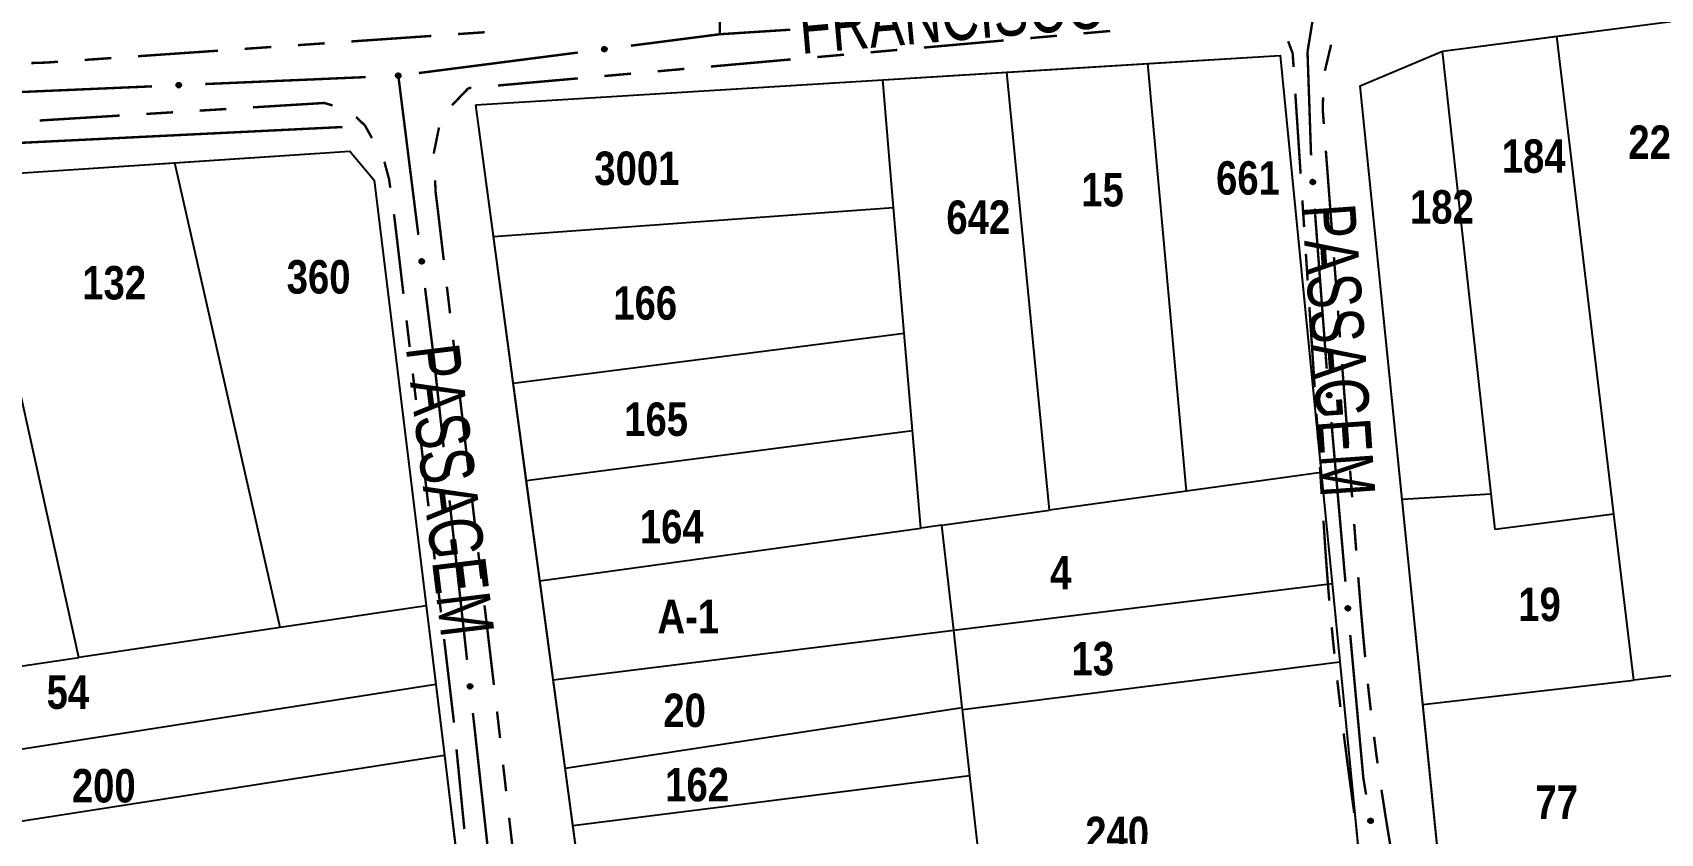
# Model space of a CAD drawing. Extents: x 203591 to 208218, y 4854879 to 4857795.
# Drawn here: x 205036.3 to 205158.1, y 4855641 to 4855700.9 of the extents above; entities that cross this region are included whole.
import ezdxf
from ezdxf.enums import TextEntityAlignment as Align

# ---------------------------------------------------------------- set-up
doc = ezdxf.new("R2010")
doc.units = 0
doc.header["$LTSCALE"] = 1.5
doc.header["$MEASUREMENT"] = 0
doc.linetypes.add('PHANTOMX2', pattern=[5, 2.5, -0.5, 0.5, -0.5, 0.5, -0.5])
doc.linetypes.add('TRACO_05', pattern=[11, 7, -1, 0.5, -1, 0.5, -1])
for name, color, linetype in [('CD-MALHA-LOTES', 40, 'CONTINUOUS'), ('HD-VALAS-DRENOS', 170, 'CONTINUOUS'), ('RU-QUADRAS', 210, 'CONTINUOUS'), ('SV-EIXO-RUA-N-PAV', 6, 'CONTINUOUS'), ('SV-RUA-NAO-PAV-S-GUIA-C-GUIA', 7, 'PHANTOMX2'), ('SV-TXT-RUA-N-PAV-S-GUIA-C-GUIA', 7, 'CONTINUOUS'), ('Th_NmrPorta', 7, 'CONTINUOUS')]:
    doc.layers.add(name, color=color, linetype=linetype)
doc.styles.add('ARIAL', font='ARIAL.TTF')
doc.styles.get("Standard").update_dxf_attribs({"font": 'swisscbo.ttf'})

msp = doc.modelspace()

# ---------------------------------------------------------------- linework, layer by layer
at = {"layer": 'CD-MALHA-LOTES', "linetype": 'Continuous', "flags": 128}
for points in [[(205150.36, 4855700.63), (205161.45, 4855702.07)], [(205141.82, 4855699.51), (205150.36, 4855700.63)], [(205154.65, 4855664.87), (205150.36, 4855700.63)], [(205109.2, 4855697.95), (205119.75, 4855698.59)], [(205119.75, 4855698.59), (205129.66, 4855699.2)], [(205122.66, 4855666.6), (205119.75, 4855698.59)], [(205129.66, 4855699.2), (205132.73, 4855668)], [(205135.64, 4855696.92), (205141.82, 4855699.51)], [(205145.46, 4855666.41), (205141.82, 4855699.51)], [(205069.45, 4855695.5), (205099.92, 4855697.37)], [(205099.92, 4855697.37), (205109.2, 4855697.95)], [(205100.73, 4855687.83), (205099.92, 4855697.37)], [(205112.4, 4855665.18), (205109.2, 4855697.95)], [(205138.79, 4855665.99), (205135.64, 4855696.92)], [(205070.78, 4855685.65), (205069.45, 4855695.5)], [(205031.77, 4855690.16), (205046.92, 4855691.17)], [(205046.92, 4855691.17), (205060.02, 4855692.03)], [(205054.81, 4855656.4), (205046.92, 4855691.17)], [(205060.02, 4855692.03), (205061.84, 4855689.87)], [(205039.74, 4855654.16), (205031.77, 4855690.16)], [(205061.84, 4855689.87), (205065.74, 4855658.03)], [(205070.78, 4855685.65), (205100.73, 4855687.83)], [(205101.53, 4855678.41), (205100.73, 4855687.83)], [(205072.26, 4855674.67), (205070.78, 4855685.65)], [(205072.26, 4855674.67), (205101.53, 4855678.41)], [(205102.15, 4855671.13), (205101.53, 4855678.41)], [(205073.24, 4855667.4), (205072.26, 4855674.67)], [(205073.24, 4855667.4), (205102.15, 4855671.13)], [(205102.77, 4855663.84), (205102.15, 4855671.13)], [(205132.73, 4855668), (205122.66, 4855666.6)], [(205132.73, 4855668), (205133.55, 4855659.7)], [(205074.25, 4855659.89), (205073.24, 4855667.4)], [(205122.66, 4855666.6), (205112.4, 4855665.18)], [(205138.79, 4855665.99), (205145.46, 4855666.41)], [(205140.35, 4855650.63), (205138.79, 4855665.99)], [(205145.76, 4855663.72), (205145.46, 4855666.41)], [(205104.35, 4855664.06), (205112.4, 4855665.18)], [(205154.65, 4855664.87), (205145.76, 4855663.72)], [(205156.13, 4855652.46), (205154.65, 4855664.87)], [(205074.25, 4855659.89), (205102.77, 4855663.84)], [(205104.35, 4855664.06), (205102.77, 4855663.84)], [(205105.23, 4855656.19), (205104.35, 4855664.06)], [(205075.25, 4855652.48), (205074.25, 4855659.89)], [(205105.23, 4855656.19), (205133.55, 4855659.7)], [(205133.55, 4855659.7), (205134.13, 4855653.82)], [(205065.74, 4855658.03), (205054.81, 4855656.4)], [(205065.74, 4855658.03), (205066.46, 4855652.15)], [(205054.81, 4855656.4), (205039.74, 4855654.16)], [(205075.25, 4855652.48), (205105.23, 4855656.19)], [(205105.87, 4855650.42), (205105.23, 4855656.19)], [(205028.32, 4855652.46), (205039.74, 4855654.16)], [(205105.89, 4855650.27), (205134.13, 4855653.82)], [(205134.13, 4855653.82), (205136.03, 4855634.47)], [(205169.62, 4855654.03), (205156.13, 4855652.46)], [(205029.61, 4855646.41), (205066.46, 4855652.15)], [(205066.46, 4855652.15), (205067.11, 4855646.84)], [(205076.14, 4855645.88), (205075.25, 4855652.48)], [(205140.35, 4855650.63), (205156.13, 4855652.46)], [(205076.14, 4855645.88), (205105.87, 4855650.42)], [(205105.89, 4855650.27), (205105.87, 4855650.42)], [(205106.44, 4855645.32), (205105.89, 4855650.27)], [(205142.07, 4855633.66), (205140.35, 4855650.63)], [(205030.71, 4855641.18), (205067.11, 4855646.84)], [(205067.11, 4855646.84), (205067.95, 4855639.92)], [(205076.72, 4855641.6), (205076.14, 4855645.88)], [(205076.72, 4855641.6), (205106.44, 4855645.32)], [(205107.06, 4855639.76), (205106.44, 4855645.32)], [(205077.51, 4855635.75), (205076.72, 4855641.6)]]:
    msp.add_lwpolyline(points, dxfattribs=at)
at = {"layer": 'HD-VALAS-DRENOS', "linetype": 'TRACO_05', "const_width": 0.18, "flags": 128}
msp.add_lwpolyline([(205059.48, 4855693.84), (205019.01, 4855691.85)], dxfattribs=at)
at = {"layer": 'RU-QUADRAS', "color": 6, "linetype": 'Continuous'}
msp.add_lwpolyline([(205069.45, 4855695.5), (205129.66, 4855699.2), (205145.15, 4855541.91), (205151.28, 4855543.1), (205135.64, 4855696.92), (205141.82, 4855699.51), (205193.23, 4855706.21), (205195.67, 4855689.68), (205197.63, 4855689.94), (205240.81, 4855510.03), (205206.49, 4855502.91, 0.0110391911), (205097.95, 4855484.24)], format="xyb", close=True, dxfattribs=at)
msp.add_lwpolyline([(205020.5, 4855689.41), (205060.02, 4855692.03), (205061.84, 4855689.87), (205068.56, 4855634.98), (205066.69, 4855634.69), (205089.86, 4855484.07), (205064.8, 4855480.2)], close=True, dxfattribs=at)
at = {"layer": 'SV-EIXO-RUA-N-PAV', "const_width": 0.18, "flags": 128}
for points in [[(205087.72, 4855700.78), (205087.90323, 4855712.778601)], [(205132.39, 4855703.66), (205131.750706, 4855699.711418)], [(205087.016831, 4855700.689401), (205087.72, 4855700.78)], [(205087.72, 4855700.78), (205093.000056, 4855701.12042)], [(205081.066022, 4855699.922672), (205087.016831, 4855700.689401)], [(205131.750706, 4855699.711418), (205131.71, 4855699.46)], [(205065.197199, 4855697.87806), (205077.098817, 4855699.411519)], [(205131.71, 4855699.46), (205131.976921, 4855691.719292)], [(205049.223413, 4855697.055356), (205061.212196, 4855697.57409)], [(205063.66, 4855697.68), (205065.158084, 4855685.773878)], [(205033.238369, 4855696.363711), (205045.227152, 4855696.882445)], [(205132.249613, 4855687.729058), (205133.149037, 4855675.762812)], [(205065.657446, 4855681.805171), (205066.281647, 4855676.844286)], [(205066.281647, 4855676.844286), (205066.33, 4855676.46)], [(205066.33, 4855676.46), (205067.053363, 4855669.887)], [(205133.498292, 4855671.77809), (205134.546534, 4855659.823961)], [(205067.490924, 4855665.911004), (205068.803607, 4855653.983018)], [(205134.906896, 4855655.840234), (205135.820964, 4855645.882098)], [(205069.241168, 4855650.007022), (205070.553851, 4855638.079036)], [(205135.820964, 4855645.882098), (205135.89, 4855645.13)], [(205135.89, 4855645.13), (205136.096804, 4855643.902559)]]:
    msp.add_lwpolyline(points, dxfattribs=at)
at = {"layer": 'SV-EIXO-RUA-N-PAV', "flags": 128}
for points in [[(205078.92585, 4855699.757913), (205078.955179, 4855699.797051), (205078.988389, 4855699.824692), (205079.022723, 4855699.839773), (205079.056539, 4855699.845189), (205079.091757, 4855699.846833), (205079.127631, 4855699.840656), (205079.165928, 4855699.824982), (205079.205396, 4855699.795836), (205079.231475, 4855699.759955), (205079.248061, 4855699.727085), (205079.255738, 4855699.692149), (205079.256762, 4855699.657909), (205079.249114, 4855699.620858), (205079.23285, 4855699.582203), (205079.202583, 4855699.543226), (205079.169839, 4855699.516351), (205079.136246, 4855699.502636), (205079.101076, 4855699.49514), (205079.0651, 4855699.493893), (205079.029921, 4855699.500159), (205078.991031, 4855699.516604), (205078.952956, 4855699.546987), (205078.925779, 4855699.57934), (205078.911596, 4855699.612731), (205078.904995, 4855699.647523), (205078.902917, 4855699.682826), (205078.907624, 4855699.719146), (205078.92585, 4855699.757913)], [(205063.50343, 4855697.770817), (205063.532759, 4855697.809956), (205063.56597, 4855697.837597), (205063.600304, 4855697.852678), (205063.634119, 4855697.858093), (205063.669338, 4855697.859737), (205063.705211, 4855697.853561), (205063.743508, 4855697.837886), (205063.782976, 4855697.808741), (205063.809055, 4855697.772859), (205063.825642, 4855697.739989), (205063.833319, 4855697.705054), (205063.834343, 4855697.670814), (205063.826695, 4855697.633763), (205063.810431, 4855697.595108), (205063.780164, 4855697.55613), (205063.74742, 4855697.529256), (205063.713827, 4855697.515541), (205063.678656, 4855697.508045), (205063.642681, 4855697.506797), (205063.607502, 4855697.513063), (205063.568611, 4855697.529508), (205063.530536, 4855697.559892), (205063.503359, 4855697.592244), (205063.489176, 4855697.625636), (205063.482576, 4855697.660427), (205063.480498, 4855697.695731), (205063.485205, 4855697.732051), (205063.50343, 4855697.770817)], [(205047.076978, 4855697.072667), (205047.10952, 4855697.109178), (205047.144954, 4855697.133903), (205047.180444, 4855697.146018), (205047.214596, 4855697.148547), (205047.249828, 4855697.147199), (205047.285048, 4855697.138003), (205047.321878, 4855697.119137), (205047.358732, 4855697.08675), (205047.381675, 4855697.048786), (205047.395414, 4855697.014628), (205047.400102, 4855696.979168), (205047.398218, 4855696.944964), (205047.387456, 4855696.908695), (205047.367973, 4855696.871558), (205047.33451, 4855696.835288), (205047.299605, 4855696.811287), (205047.26497, 4855696.800469), (205047.229291, 4855696.795983), (205047.193339, 4855696.79779), (205047.158818, 4855696.807017), (205047.121462, 4855696.8267), (205047.086101, 4855696.860203), (205047.061765, 4855696.894743), (205047.050464, 4855696.929217), (205047.046838, 4855696.964443), (205047.047761, 4855696.999796), (205047.055531, 4855697.035585), (205047.076978, 4855697.072667)], [(205132.198711, 4855689.874959), (205132.236238, 4855689.843594), (205132.262076, 4855689.808963), (205132.275313, 4855689.773876), (205132.278926, 4855689.739821), (205132.278697, 4855689.704565), (205132.270625, 4855689.66907), (205132.252939, 4855689.631659), (205132.22174, 4855689.593794), (205132.184524, 4855689.569657), (205132.15082, 4855689.554839), (205132.115526, 4855689.549027), (205132.08128, 4855689.549823), (205132.044688, 4855689.559427), (205132.00695, 4855689.57772), (205131.969635, 4855689.610014), (205131.944537, 4855689.644139), (205131.932624, 4855689.678413), (205131.927006, 4855689.713931), (205131.92767, 4855689.749922), (205131.935795, 4855689.784719), (205131.954282, 4855689.822682), (205131.986644, 4855689.85909), (205132.020394, 4855689.884511), (205132.054491, 4855689.896901), (205132.089584, 4855689.901645), (205132.124948, 4855689.901846), (205132.160967, 4855689.895217), (205132.198711, 4855689.874959)], [(205065.499047, 4855683.945823), (205065.538099, 4855683.916378), (205065.56564, 4855683.883086), (205065.580619, 4855683.848707), (205065.585934, 4855683.814876), (205065.587474, 4855683.779652), (205065.581191, 4855683.743798), (205065.565402, 4855683.705547), (205065.53614, 4855683.666166), (205065.500181, 4855683.640194), (205065.467262, 4855683.623705), (205065.432304, 4855683.616132), (205065.398061, 4855683.61521), (205065.361033, 4855683.622968), (205065.322426, 4855683.639346), (205065.283539, 4855683.669729), (205065.256762, 4855683.702553), (205065.243146, 4855683.736186), (205065.235755, 4855683.771379), (205065.234614, 4855683.807358), (205065.240985, 4855683.842518), (205065.257545, 4855683.88136), (205065.288042, 4855683.919344), (205065.320475, 4855683.946425), (205065.353908, 4855683.960509), (205065.38872, 4855683.967006), (205065.424029, 4855683.968979), (205065.460335, 4855683.964164), (205065.499047, 4855683.945823)], [(205133.420693, 4855673.923191), (205133.458607, 4855673.892295), (205133.484874, 4855673.857989), (205133.498547, 4855673.82307), (205133.502583, 4855673.789062), (205133.502794, 4855673.753806), (205133.495164, 4855673.718213), (205133.477945, 4855673.680585), (205133.447219, 4855673.642335), (205133.410306, 4855673.617736), (205133.376789, 4855673.6025), (205133.34157, 4855673.59625), (205133.307317, 4855673.596619), (205133.270608, 4855673.605768), (205133.232646, 4855673.62359), (205133.194932, 4855673.655417), (205133.169411, 4855673.689227), (205133.157073, 4855673.723349), (205133.151013, 4855673.758796), (205133.15123, 4855673.794792), (205133.158921, 4855673.829687), (205133.176934, 4855673.867877), (205133.20884, 4855673.904685), (205133.242271, 4855673.930524), (205133.276211, 4855673.943337), (205133.311243, 4855673.948517), (205133.346602, 4855673.949159), (205133.3827, 4855673.942978), (205133.420693, 4855673.923191)], [(205067.365846, 4855668.053862), (205067.404435, 4855668.023813), (205067.431455, 4855667.990096), (205067.445898, 4855667.955489), (205067.450686, 4855667.921579), (205067.451677, 4855667.886336), (205067.444837, 4855667.850583), (205067.428455, 4855667.812583), (205067.398584, 4855667.773662), (205067.362225, 4855667.748252), (205067.329054, 4855667.732277), (205067.293982, 4855667.725249), (205067.259729, 4855667.72486), (205067.222826, 4855667.733193), (205067.184479, 4855667.75017), (205067.146069, 4855667.781154), (205067.119806, 4855667.814391), (205067.106715, 4855667.848232), (205067.099872, 4855667.883535), (205067.099291, 4855667.919527), (205067.106208, 4855667.954584), (205067.123371, 4855667.993163), (205067.154455, 4855668.030669), (205067.187305, 4855668.057242), (205067.220953, 4855668.070804), (205067.255862, 4855668.076758), (205067.291198, 4855668.078182), (205067.327424, 4855668.072803), (205067.365846, 4855668.053862)], [(205134.820569, 4855657.985002), (205134.858608, 4855657.954261), (205134.885015, 4855657.920061), (205134.89883, 4855657.885198), (205134.903004, 4855657.851207), (205134.903358, 4855657.815952), (205134.895873, 4855657.780329), (205134.878807, 4855657.742631), (205134.848237, 4855657.704256), (205134.811425, 4855657.679508), (205134.77797, 4855657.664135), (205134.742777, 4855657.657742), (205134.708523, 4855657.657972), (205134.671777, 4855657.66697), (205134.633742, 4855657.684638), (205134.595899, 4855657.716311), (205134.57024, 4855657.750017), (205134.557764, 4855657.784089), (205134.55156, 4855657.81951), (205134.55163, 4855657.855507), (205134.559179, 4855657.890434), (205134.577036, 4855657.928696), (205134.608793, 4855657.965634), (205134.642118, 4855657.991608), (205134.676006, 4855658.00456), (205134.711016, 4855658.009883), (205134.746373, 4855658.010668), (205134.782495, 4855658.004634), (205134.820569, 4855657.985002)], [(205069.11609, 4855652.14988), (205069.154679, 4855652.119831), (205069.181699, 4855652.086114), (205069.196142, 4855652.051506), (205069.20093, 4855652.017597), (205069.201921, 4855651.982354), (205069.195081, 4855651.946601), (205069.178699, 4855651.908601), (205069.148828, 4855651.86968), (205069.112469, 4855651.84427), (205069.079297, 4855651.828295), (205069.044226, 4855651.821267), (205069.009973, 4855651.820877), (205068.97307, 4855651.829211), (205068.934723, 4855651.846188), (205068.896313, 4855651.877172), (205068.870049, 4855651.910408), (205068.856959, 4855651.94425), (205068.850116, 4855651.979553), (205068.849535, 4855652.015545), (205068.856452, 4855652.050602), (205068.873615, 4855652.089181), (205068.904699, 4855652.126687), (205068.937549, 4855652.15326), (205068.971197, 4855652.166822), (205069.006105, 4855652.172776), (205069.041442, 4855652.1742), (205069.077668, 4855652.168821), (205069.11609, 4855652.14988)], [(205136.513769, 4855642.090328), (205136.554015, 4855642.062539), (205136.582922, 4855642.030425), (205136.599323, 4855641.996701), (205136.606046, 4855641.963121), (205136.609054, 4855641.927993), (205136.604273, 4855641.891907), (205136.590095, 4855641.853031), (205136.562501, 4855641.812463), (205136.527658, 4855641.785013), (205136.495455, 4855641.767164), (205136.460844, 4855641.758138), (205136.426669, 4855641.755788), (205136.38935, 4855641.761994), (205136.350093, 4855641.776747), (205136.309972, 4855641.80548), (205136.281848, 4855641.837158), (205136.266841, 4855641.870194), (205136.257987, 4855641.905047), (205136.255346, 4855641.940947), (205136.260243, 4855641.976343), (205136.275168, 4855642.015841), (205136.304053, 4855642.055065), (205136.335327, 4855642.083476), (205136.368143, 4855642.098943), (205136.402653, 4855642.106887), (205136.43785, 4855642.110333), (205136.474324, 4855642.107037), (205136.513769, 4855642.090328)]]:
    msp.add_lwpolyline(points, close=True, dxfattribs=at)
for points in [[(205078.902917, 4855699.682826), (205079.231475, 4855699.759955)], [(205078.904995, 4855699.647523), (205079.248061, 4855699.727085)], [(205078.907573, 4855699.666745), (205079.234606, 4855699.744652)], [(205078.907624, 4855699.719146), (205079.205396, 4855699.795836)], [(205078.90998, 4855699.70145), (205079.213833, 4855699.777747)], [(205078.910927, 4855699.630031), (205079.25049, 4855699.706801)], [(205078.911596, 4855699.612731), (205079.255738, 4855699.692149)], [(205078.917801, 4855699.736853), (205079.182407, 4855699.808093)], [(205078.922228, 4855699.595716), (205079.253321, 4855699.674146)], [(205078.925779, 4855699.57934), (205079.256762, 4855699.657909)], [(205078.92585, 4855699.757913), (205079.165928, 4855699.824982)], [(205078.941648, 4855699.562447), (205079.248381, 4855699.637739)], [(205078.942692, 4855699.778583), (205079.139498, 4855699.831456)], [(205078.952956, 4855699.546987), (205079.249114, 4855699.620858)], [(205078.955179, 4855699.797051), (205079.127631, 4855699.840656)], [(205078.974042, 4855699.81289), (205079.10104, 4855699.841635)], [(205078.975606, 4855699.533803), (205079.238028, 4855699.600634)], [(205078.988389, 4855699.824692), (205079.091757, 4855699.846833)], [(205078.991031, 4855699.516604), (205079.23285, 4855699.582203)], [(205079.015634, 4855699.511445), (205079.210082, 4855699.561263)], [(205079.029921, 4855699.500159), (205079.202583, 4855699.543226)], [(205079.051734, 4855699.49821), (205079.17991, 4855699.528483)], [(205079.0651, 4855699.493893), (205079.169839, 4855699.516351)], [(205063.480498, 4855697.695731), (205063.809055, 4855697.772859)], [(205063.482576, 4855697.660427), (205063.825642, 4855697.739989)], [(205063.485153, 4855697.67965), (205063.812187, 4855697.757557)], [(205063.485205, 4855697.732051), (205063.782976, 4855697.808741)], [(205063.487561, 4855697.714355), (205063.791413, 4855697.790651)], [(205063.488508, 4855697.642935), (205063.82807, 4855697.719705)], [(205063.489176, 4855697.625636), (205063.833319, 4855697.705054)], [(205063.495381, 4855697.749758), (205063.759987, 4855697.820997)], [(205063.499808, 4855697.608621), (205063.830902, 4855697.687051)], [(205063.503359, 4855697.592244), (205063.834343, 4855697.670814)], [(205063.50343, 4855697.770817), (205063.743508, 4855697.837886)], [(205063.519228, 4855697.575352), (205063.825962, 4855697.650644)], [(205063.520272, 4855697.791487), (205063.717079, 4855697.844361)], [(205063.530536, 4855697.559892), (205063.826695, 4855697.633763)], [(205063.532759, 4855697.809956), (205063.705211, 4855697.853561)], [(205063.551623, 4855697.825794), (205063.67862, 4855697.854539)], [(205063.553187, 4855697.546708), (205063.815609, 4855697.613539)], [(205063.56597, 4855697.837597), (205063.669338, 4855697.859737)], [(205063.568611, 4855697.529508), (205063.810431, 4855697.595108)], [(205063.593214, 4855697.524349), (205063.787662, 4855697.574167)], [(205063.607502, 4855697.513063), (205063.780164, 4855697.55613)], [(205063.629314, 4855697.511115), (205063.757491, 4855697.541388)], [(205063.642681, 4855697.506797), (205063.74742, 4855697.529256)], [(205047.046838, 4855696.964443), (205047.395414, 4855697.014628)], [(205047.047761, 4855696.999796), (205047.381675, 4855697.048786)], [(205047.050464, 4855696.929217), (205047.400102, 4855696.979168)], [(205047.051036, 4855696.983378), (205047.383498, 4855697.033274)], [(205047.051265, 4855696.946511), (205047.396114, 4855696.994211)], [(205047.055531, 4855697.035585), (205047.358732, 4855697.08675)], [(205047.056377, 4855697.017754), (205047.365605, 4855697.06801)], [(205047.059615, 4855696.911362), (205047.396167, 4855696.961434)], [(205047.061765, 4855696.894743), (205047.398218, 4855696.944964)], [(205047.067172, 4855697.052366), (205047.336866, 4855697.100912)], [(205047.076144, 4855696.876566), (205047.388157, 4855696.925577)], [(205047.076978, 4855697.072667), (205047.321878, 4855697.119137)], [(205047.086101, 4855696.860203), (205047.387456, 4855696.908695)], [(205047.095512, 4855697.091835), (205047.296093, 4855697.127829)], [(205047.107551, 4855696.845146), (205047.374695, 4855696.889484)], [(205047.10952, 4855697.109178), (205047.285048, 4855697.138003)], [(205047.121462, 4855696.8267), (205047.367973, 4855696.871558)], [(205047.129659, 4855697.12336), (205047.258636, 4855697.141232)], [(205047.144954, 4855697.133903), (205047.249828, 4855697.147199)], [(205047.145539, 4855696.819474), (205047.343511, 4855696.852624)], [(205047.158818, 4855696.807017), (205047.33451, 4855696.835288)], [(205047.180387, 4855696.803226), (205047.310669, 4855696.822521)], [(205047.193339, 4855696.79779), (205047.299605, 4855696.811287)], [(205131.986644, 4855689.85909), (205132.044688, 4855689.559427)], [(205132.002683, 4855689.869561), (205132.061583, 4855689.559263)], [(205132.020394, 4855689.884511), (205132.08128, 4855689.549823)], [(205132.036935, 4855689.887188), (205132.097677, 4855689.552397)], [(205132.054491, 4855689.896901), (205132.115526, 4855689.549027)], [(205132.071802, 4855689.89665), (205132.130436, 4855689.553491)], [(205132.089584, 4855689.901645), (205132.15082, 4855689.554839)], [(205132.108643, 4855689.898051), (205132.169077, 4855689.567342)], [(205132.124948, 4855689.901846), (205132.184524, 4855689.569657)], [(205132.143171, 4855689.893804), (205132.203228, 4855689.58633)], [(205132.160967, 4855689.895217), (205132.22174, 4855689.593794)], [(205132.178109, 4855689.884115), (205132.2352, 4855689.6161)], [(205132.198711, 4855689.874959), (205132.252939, 4855689.631659)], [(205132.218458, 4855689.857044), (205132.260808, 4855689.657708)], [(205131.92767, 4855689.749922), (205131.944537, 4855689.644139)], [(205131.932692, 4855689.763041), (205131.956117, 4855689.633438)], [(205131.935795, 4855689.784719), (205131.969635, 4855689.610014)], [(205131.947824, 4855689.798387), (205131.987248, 4855689.601568)], [(205131.954282, 4855689.822682), (205132.00695, 4855689.57772)], [(205131.972276, 4855689.837171), (205132.025081, 4855689.571571)], [(205132.236238, 4855689.843594), (205132.270625, 4855689.66907)], [(205132.251052, 4855689.823916), (205132.273014, 4855689.695571)], [(205132.262076, 4855689.808963), (205132.278697, 4855689.704565)], [(205065.234614, 4855683.807358), (205065.256762, 4855683.702553)], [(205065.238972, 4855683.820712), (205065.268864, 4855683.692446)], [(205065.240985, 4855683.842518), (205065.283539, 4855683.669729)], [(205065.252313, 4855683.856772), (205065.301553, 4855683.662177)], [(205065.257545, 4855683.88136), (205065.322426, 4855683.639346)], [(205065.274791, 4855683.896733), (205065.340842, 4855683.634114)], [(205065.288042, 4855683.919344), (205065.361033, 4855683.622968)], [(205065.303536, 4855683.930606), (205065.377916, 4855683.62365)], [(205065.320475, 4855683.946425), (205065.398061, 4855683.61521)], [(205065.336862, 4855683.949927), (205065.414308, 4855683.618602)], [(205065.353908, 4855683.960509), (205065.432304, 4855683.616132)], [(205065.37121, 4855683.961126), (205065.446971, 4855683.621337)], [(205065.38872, 4855683.967006), (205065.467262, 4855683.623705)], [(205065.407934, 4855683.964371), (205065.484869, 4855683.637108)], [(205065.424029, 4855683.968979), (205065.500181, 4855683.640194)], [(205065.442632, 4855683.961861), (205065.518025, 4855683.657783)], [(205065.460335, 4855683.964164), (205065.53614, 4855683.666166)], [(205065.478012, 4855683.953935), (205065.548465, 4855683.689119)], [(205065.499047, 4855683.945823), (205065.565402, 4855683.705547)], [(205065.519667, 4855683.92892), (205065.571955, 4855683.731957)], [(205065.538099, 4855683.916378), (205065.581191, 4855683.743798)], [(205065.553881, 4855683.897467), (205065.582248, 4855683.770385)], [(205065.56564, 4855683.883086), (205065.587474, 4855683.779652)], [(205133.15123, 4855673.794792), (205133.169411, 4855673.689227)], [(205133.156087, 4855673.807972), (205133.181123, 4855673.67867)], [(205133.158921, 4855673.829687), (205133.194932, 4855673.655417)], [(205133.170778, 4855673.843504), (205133.212649, 4855673.647191)], [(205133.176934, 4855673.867877), (205133.232646, 4855673.62359)], [(205133.194746, 4855673.882589), (205133.250851, 4855673.617667)], [(205133.20884, 4855673.904685), (205133.270608, 4855673.605768)], [(205133.224747, 4855673.915355), (205133.287504, 4855673.605813)], [(205133.242271, 4855673.930524), (205133.307317, 4855673.596619)], [(205133.258778, 4855673.933406), (205133.323681, 4855673.599397)], [(205133.276211, 4855673.943337), (205133.34157, 4855673.59625)], [(205133.293524, 4855673.943302), (205133.356423, 4855673.600899)], [(205133.311243, 4855673.948517), (205133.376789, 4855673.6025)], [(205133.330345, 4855673.945161), (205133.39489, 4855673.61523)], [(205133.346602, 4855673.949159), (205133.410306, 4855673.617736)], [(205133.364923, 4855673.941344), (205133.428801, 4855673.634641)], [(205133.3827, 4855673.942978), (205133.447219, 4855673.642335)], [(205133.399979, 4855673.93209), (205133.4604, 4855673.664807)], [(205133.420693, 4855673.923191), (205133.477945, 4855673.680585)], [(205133.440662, 4855673.905523), (205133.485489, 4855673.70673)], [(205133.458607, 4855673.892295), (205133.495164, 4855673.718213)], [(205133.473665, 4855673.872803), (205133.497223, 4855673.744742)], [(205133.484874, 4855673.857989), (205133.502794, 4855673.753806)], [(205067.099291, 4855667.919527), (205067.119806, 4855667.814391)], [(205067.103856, 4855667.932812), (205067.131749, 4855667.804096)], [(205067.106208, 4855667.954584), (205067.146069, 4855667.781154)], [(205067.117757, 4855667.96866), (205067.163964, 4855667.773322)], [(205067.123371, 4855667.993163), (205067.184479, 4855667.75017)], [(205067.140853, 4855668.008267), (205067.202811, 4855667.744651)], [(205067.154455, 4855668.030669), (205067.222826, 4855667.733193)], [(205067.170122, 4855668.041688), (205067.239717, 4855667.733613)], [(205067.187305, 4855668.057242), (205067.259729, 4855667.72486)], [(205067.203744, 4855668.060489), (205067.276027, 4855667.727999)], [(205067.220953, 4855668.070804), (205067.293982, 4855667.725249)], [(205067.238263, 4855668.071152), (205067.308728, 4855667.730225)], [(205067.255862, 4855668.076758), (205067.329054, 4855667.732277)], [(205067.275033, 4855668.073825), (205067.346868, 4855667.745405)], [(205067.291198, 4855668.078182), (205067.362225, 4855667.748252)], [(205067.309688, 4855668.070775), (205067.380341, 4855667.765561)], [(205067.327424, 4855668.072803), (205067.398584, 4855667.773662)], [(205067.344939, 4855668.0623), (205067.411264, 4855667.79642)], [(205067.365846, 4855668.053862), (205067.428455, 4855667.812583)], [(205067.386201, 4855668.03664), (205067.435419, 4855667.838888)], [(205067.404435, 4855668.023813), (205067.444837, 4855667.850583)], [(205067.419921, 4855668.004659), (205067.446308, 4855667.877151)], [(205067.431455, 4855667.990096), (205067.451677, 4855667.886336)], [(205134.55163, 4855657.855507), (205134.57024, 4855657.750017)], [(205134.556434, 4855657.868707), (205134.581996, 4855657.739508)], [(205134.559179, 4855657.890434), (205134.595899, 4855657.716311)], [(205134.570981, 4855657.904299), (205134.613649, 4855657.708157)], [(205134.577036, 4855657.928696), (205134.633742, 4855657.684638)], [(205134.594789, 4855657.943481), (205134.651972, 4855657.678789)], [(205134.608793, 4855657.965634), (205134.671777, 4855657.66697)], [(205134.624657, 4855657.976368), (205134.688673, 4855657.667085)], [(205134.642118, 4855657.991608), (205134.708523, 4855657.657972)], [(205134.658614, 4855657.994558), (205134.724875, 4855657.660816)], [(205134.676006, 4855658.00456), (205134.742777, 4855657.657742)], [(205134.693319, 4855658.004595), (205134.757611, 4855657.662451)], [(205134.711016, 4855658.009883), (205134.77797, 4855657.664135)], [(205134.730132, 4855658.006604), (205134.796019, 4855657.676938)], [(205134.746373, 4855658.010668), (205134.811425, 4855657.679508)], [(205134.764726, 4855658.002928), (205134.829851, 4855657.696487)], [(205134.782495, 4855658.004634), (205134.848237, 4855657.704256)], [(205134.799818, 4855657.993817), (205134.861327, 4855657.726781)], [(205134.820569, 4855657.985002), (205134.878807, 4855657.742631)], [(205134.840609, 4855657.967415), (205134.886245, 4855657.768806)], [(205134.858608, 4855657.954261), (205134.895873, 4855657.780329)], [(205134.873746, 4855657.93483), (205134.897824, 4855657.806866)], [(205134.885015, 4855657.920061), (205134.903358, 4855657.815952)], [(205068.873615, 4855652.089181), (205068.934723, 4855651.846188)], [(205068.891097, 4855652.104285), (205068.953055, 4855651.840669)], [(205068.904699, 4855652.126687), (205068.97307, 4855651.829211)], [(205068.920365, 4855652.137706), (205068.989961, 4855651.82963)], [(205068.937549, 4855652.15326), (205069.009973, 4855651.820877)], [(205068.953988, 4855652.156507), (205069.026271, 4855651.824017)], [(205068.971197, 4855652.166822), (205069.044226, 4855651.821267)], [(205068.988507, 4855652.167169), (205069.058972, 4855651.826243)], [(205069.006105, 4855652.172776), (205069.079297, 4855651.828295)], [(205069.025277, 4855652.169843), (205069.097112, 4855651.841422)], [(205069.041442, 4855652.1742), (205069.112469, 4855651.84427)], [(205069.059931, 4855652.166793), (205069.130585, 4855651.861579)], [(205069.077668, 4855652.168821), (205069.148828, 4855651.86968)], [(205069.095183, 4855652.158318), (205069.161508, 4855651.892438)], [(205069.11609, 4855652.14988), (205069.178699, 4855651.908601)], [(205069.136444, 4855652.132658), (205069.185662, 4855651.934906)], [(205069.154679, 4855652.119831), (205069.195081, 4855651.946601)], [(205069.170165, 4855652.100677), (205069.196552, 4855651.973169)], [(205069.181699, 4855652.086114), (205069.201921, 4855651.982354)], [(205068.849535, 4855652.015545), (205068.870049, 4855651.910408)], [(205068.8541, 4855652.028829), (205068.881993, 4855651.900114)], [(205068.856452, 4855652.050602), (205068.896313, 4855651.877172)], [(205068.868001, 4855652.064678), (205068.914208, 4855651.86934)], [(205136.255346, 4855641.940947), (205136.281848, 4855641.837158)], [(205136.259142, 4855641.954471), (205136.294361, 4855641.827564)], [(205136.260243, 4855641.976343), (205136.309972, 4855641.80548)], [(205136.270967, 4855641.991057), (205136.328286, 4855641.798686)], [(205136.275168, 4855642.015841), (205136.350093, 4855641.776747)], [(205136.291757, 4855642.031921), (205136.368711, 4855641.772287)], [(205136.304053, 4855642.055065), (205136.38935, 4855641.761994)], [(205136.319063, 4855642.066964), (205136.406189, 4855641.76338)], [(205136.335327, 4855642.083476), (205136.426669, 4855641.755788)], [(205136.351553, 4855642.08766), (205136.442761, 4855641.759856)], [(205136.368143, 4855642.098943), (205136.460844, 4855641.758138)], [(205136.385404, 4855642.100282), (205136.475281, 4855641.763951)], [(205136.402653, 4855642.106887), (205136.495455, 4855641.767164)], [(205136.421961, 4855642.105057), (205136.512488, 4855641.78129)], [(205136.43785, 4855642.110333), (205136.527658, 4855641.785013)], [(205136.456734, 4855642.103997), (205136.544752, 4855641.803331)], [(205136.474324, 4855642.107037), (205136.562501, 4855641.812463)], [(205136.492413, 4855642.097555), (205136.573857, 4855641.83591)], [(205136.513769, 4855642.090328), (205136.590095, 4855641.853031)], [(205136.535076, 4855642.0743), (205136.59554, 4855641.879692)], [(205136.554015, 4855642.062539), (205136.604273, 4855641.891907)], [(205136.570573, 4855642.044303), (205136.60422, 4855641.918516)], [(205136.582922, 4855642.030425), (205136.609054, 4855641.927993)]]:
    msp.add_lwpolyline(points, dxfattribs=at)
at = {"layer": 'SV-RUA-NAO-PAV-S-GUIA-C-GUIA', "const_width": 0.18, "flags": 128}
for points in [[(205070.115318, 4855700.930623), (205068.120085, 4855700.792607)], [(205116.938567, 4855701.023657), (205114.946438, 4855700.846395)], [(205050.162996, 4855699.550462), (205044.177299, 4855699.136413)], [(205054.15346, 4855699.826494), (205052.158228, 4855699.688478)], [(205058.143924, 4855700.102526), (205056.148692, 4855699.96451)], [(205066.124853, 4855700.654591), (205060.139157, 4855700.240542)], [(205101.001535, 4855699.605555), (205099.009406, 4855699.428292)], [(205108.970051, 4855700.314606), (205102.993664, 4855699.782818)], [(205112.954309, 4855700.669132), (205110.96218, 4855700.491869)], [(205130.6, 4855699.35), (205130.259738, 4855700.260349)], [(205133.472059, 4855699.984968), (205133.012689, 4855698.047965)], [(205133.478133, 4855699.991972), (205133.472059, 4855699.984968)], [(205037.29, 4855698.66), (205036.19429, 4855698.625802)], [(205038.191602, 4855698.722365), (205037.29, 4855698.66)], [(205042.182067, 4855698.998397), (205040.186835, 4855698.860381)], [(205093.033019, 4855698.896504), (205087.056632, 4855698.364715)], [(205097.017277, 4855699.251029), (205095.025148, 4855699.073766)], [(205130.601851, 4855699.321922), (205130.6, 4855699.35)], [(205130.667621, 4855698.324087), (205130.601851, 4855699.321922)], [(205077.095987, 4855697.478401), (205071.1196, 4855696.946613)], [(205081.080245, 4855697.832927), (205079.088116, 4855697.655664)], [(205085.064503, 4855698.187452), (205083.072374, 4855698.01019)], [(205068.91, 4855696.75), (205067.676242, 4855695.464625)], [(205069.127471, 4855696.76935), (205068.91, 4855696.75)], [(205131.193787, 4855690.341409), (205130.799163, 4855696.328418)], [(205132.876415, 4855696.059158), (205132.85, 4855695.14)], [(205042.798197, 4855694.69638), (205036.809528, 4855694.327798)], [(205046.790642, 4855694.942101), (205044.794419, 4855694.81924)], [(205050.783088, 4855695.187823), (205048.786865, 4855695.064962)], [(205058.13, 4855695.64), (205052.77931, 4855695.310683)], [(205058.13, 4855695.64), (205058.1301, 4855695.6401)], [(205058.740299, 4855695.450492), (205058.13, 4855695.64)], [(205132.85, 4855695.14), (205132.8501, 4855695.1401)], [(205132.85, 4855695.14), (205132.931818, 4855694.062782)], [(205061.168309, 4855693.949294), (205060.493414, 4855694.589642)], [(205061.20175, 4855693.888183), (205061.168309, 4855693.949294)], [(205061.681797, 4855693.01094), (205061.20175, 4855693.888183)], [(205066.705309, 4855693.804673), (205066.505783, 4855692.82478)], [(205066.505783, 4855692.82478), (205066.321982, 4855691.922112)], [(205062.972623, 4855689.915234), (205062.614269, 4855691.24536)], [(205066.321982, 4855691.922112), (205066.325412, 4855691.843378)], [(205133.083288, 4855692.068526), (205133.537698, 4855686.085758)], [(205063.057906, 4855689.298657), (205062.972623, 4855689.915234)], [(205066.412475, 4855689.845274), (205066.450342, 4855688.976209)], [(205066.450342, 4855688.976209), (205066.588719, 4855687.854602)], [(205063.38, 4855686.97), (205063.331932, 4855687.317519)], [(205066.588719, 4855687.854602), (205066.63, 4855687.52)], [(205066.63, 4855687.52), (205067.05971, 4855683.882432)], [(205131.456869, 4855686.35007), (205131.325328, 4855688.345739)], [(205063.45604, 4855686.325296), (205063.38, 4855686.97)], [(205064.04171, 4855681.359716), (205063.45604, 4855686.325296)], [(205131.719952, 4855682.358731), (205131.588411, 4855684.3544)], [(205133.689168, 4855684.091502), (205133.840638, 4855682.097246)], [(205067.294341, 4855681.896243), (205067.528972, 4855679.910053)], [(205132.246117, 4855674.376053), (205131.851493, 4855680.363061)], [(205133.992109, 4855680.10299), (205134.143579, 4855678.108734)], [(205064.510247, 4855677.387251), (205064.275979, 4855679.373483)], [(205067.763602, 4855677.923864), (205067.998233, 4855675.937674)], [(205064.978783, 4855673.414787), (205064.744515, 4855675.401019)], [(205134.295049, 4855676.114478), (205134.749459, 4855670.131711)], [(205068.232864, 4855673.951485), (205068.936757, 4855667.992917)], [(205132.5092, 4855670.384714), (205132.377658, 4855672.380383)], [(205065.915855, 4855665.469858), (205065.213051, 4855671.428554)], [(205132.772282, 4855666.393375), (205132.640741, 4855668.389044)], [(205134.900929, 4855668.137455), (205135.052399, 4855666.143199)], [(205069.171387, 4855666.006727), (205069.406018, 4855664.020538)], [(205133.05, 4855662.18), (205132.903824, 4855664.397705)], [(205066.384391, 4855661.497393), (205066.150123, 4855663.483626)], [(205135.203869, 4855664.148943), (205135.355339, 4855662.154687)], [(205069.640649, 4855662.034349), (205069.87528, 4855660.048159)], [(205133.05, 4855662.18), (205133.0501, 4855662.1801)], [(205133.106215, 4855661.404694), (205133.05, 4855662.18)], [(205133.213683, 4855659.922497), (205133.106215, 4855661.404694)], [(205066.852928, 4855657.524929), (205066.61866, 4855659.511161)], [(205133.256145, 4855659.410342), (205133.213683, 4855659.922497)], [(205133.337623, 4855658.427602), (205133.256145, 4855659.410342)], [(205135.509153, 4855660.160611), (205135.588751, 4855659.163784)], [(205133.338876, 4855658.413771), (205133.337623, 4855658.427602)], [(205135.588751, 4855659.163784), (205135.614715, 4855658.838625)], [(205135.614715, 4855658.838625), (205135.67073, 4855658.167151)], [(205135.67073, 4855658.167151), (205135.739458, 4855657.343277)], [(205070.109911, 4855658.06197), (205070.813803, 4855652.103402)], [(205135.739458, 4855657.343277), (205135.842059, 4855656.174508)], [(205133.618807, 4855655.440518), (205133.522893, 4855656.422264)], [(205135.842059, 4855656.174508), (205135.870682, 4855655.848453)], [(205135.870682, 4855655.848453), (205135.932939, 4855655.178649)], [(205067.79, 4855649.58), (205067.087196, 4855655.538697)], [(205133.620215, 4855655.427011), (205133.618807, 4855655.440518)], [(205133.723934, 4855654.432405), (205133.620215, 4855655.427011)], [(205135.932939, 4855655.178649), (205136.009555, 4855654.354373)], [(205136.009555, 4855654.354373), (205136.026503, 4855654.183038)], [(205134.111595, 4855650.966466), (205133.940434, 4855652.444164)], [(205136.227851, 4855652.193209), (205136.314924, 4855651.369341)], [(205134.173043, 4855650.457741), (205134.111595, 4855650.966466)], [(205136.314924, 4855651.369341), (205136.446783, 4855650.205242)], [(205067.819367, 4855649.28058), (205067.79, 4855649.58)], [(205071.048434, 4855650.117212), (205071.08, 4855649.85)], [(205071.08, 4855649.85), (205071.275838, 4855648.130184)], [(205134.477935, 4855647.988), (205134.417247, 4855648.472711)], [(205068.600259, 4855641.318783), (205068.01459, 4855647.290131)], [(205134.543497, 4855647.480715), (205134.477935, 4855647.988)], [(205134.688503, 4855646.358744), (205134.543497, 4855647.480715)], [(205136.693174, 4855648.2205), (205136.818461, 4855647.228379)], [(205136.818461, 4855647.228379), (205136.859558, 4855646.902943)], [(205071.502119, 4855646.143026), (205071.7284, 4855644.155868)], [(205134.802849, 4855645.497605), (205134.688503, 4855646.358744)], [(205136.859558, 4855646.902943), (205136.953637, 4855646.237582)], [(205134.88597, 4855644.871616), (205134.802849, 4855645.497605)], [(205134.935628, 4855644.50646), (205134.88597, 4855644.871616)], [(205135.088104, 4855643.385241), (205134.935628, 4855644.50646)], [(205137.245323, 4855644.259006), (205137.549987, 4855642.282347)], [(205135.209007, 4855642.525237), (205135.088104, 4855643.385241)], [(205137.549987, 4855642.282347), (205137.557928, 4855642.230828)], [(205071.954681, 4855642.16871), (205072.633524, 4855636.207236)], [(205137.557928, 4855642.230828), (205138.036862, 4855639.322121)]]:
    msp.add_lwpolyline(points, dxfattribs=at)

# ---------------------------------------------------------------- texts
at = {"layer": 'SV-TXT-RUA-N-PAV-S-GUIA-C-GUIA', "style": 'ARIAL', "width": 0.7}
for s, rotation, p in [('FRANCISCO', 5, (205093.815794, 4855699.300188)), ('PASSAGEM', 274, (205131.27809, 4855687.950053)), ('PASSAGEM', 277, (205064.213441, 4855677.327808))]:
    msp.add_text(s, height=4, rotation=rotation, dxfattribs=at).set_placement(p)
at = {"layer": 'Th_NmrPorta', "color": 1}
for s, p in [('227', (205155.725142, 4855692.708822)), ('184', (205146.250059, 4855691.663905)), ('3001', (205078.329, 4855690.754558)), ('661', (205124.864558, 4855690.031)), ('15', (205114.774558, 4855689.151)), ('182', (205139.380059, 4855687.863905)), ('642', (205104.677539, 4855687.095567)), ('360', (205055.303078, 4855682.633304)), ('132', (205040.003078, 4855682.193304)), ('166', (205079.751178, 4855680.675142)), ('165', (205080.565339, 4855671.983917)), ('164', (205081.735339, 4855663.943917)), ('4', (205112.445339, 4855660.503917)), ('19', (205147.484257, 4855658.129773)), ('A-1', (205083.055339, 4855657.223917)), ('13', (205114.045339, 4855654.073917)), ('54', (205037.335339, 4855651.563917)), ('20', (205083.495339, 4855650.203917)), ('200', (205039.225339, 4855644.563917)), ('162', (205083.635339, 4855644.643917)), ('77', (205148.775339, 4855643.333917)), ('240', (205115.075339, 4855640.993917))]:
    msp.add_text(s, height=2.5, dxfattribs=at).set_placement(p, align=Align.MIDDLE_LEFT)

doc.saveas('drawing.dxf')
